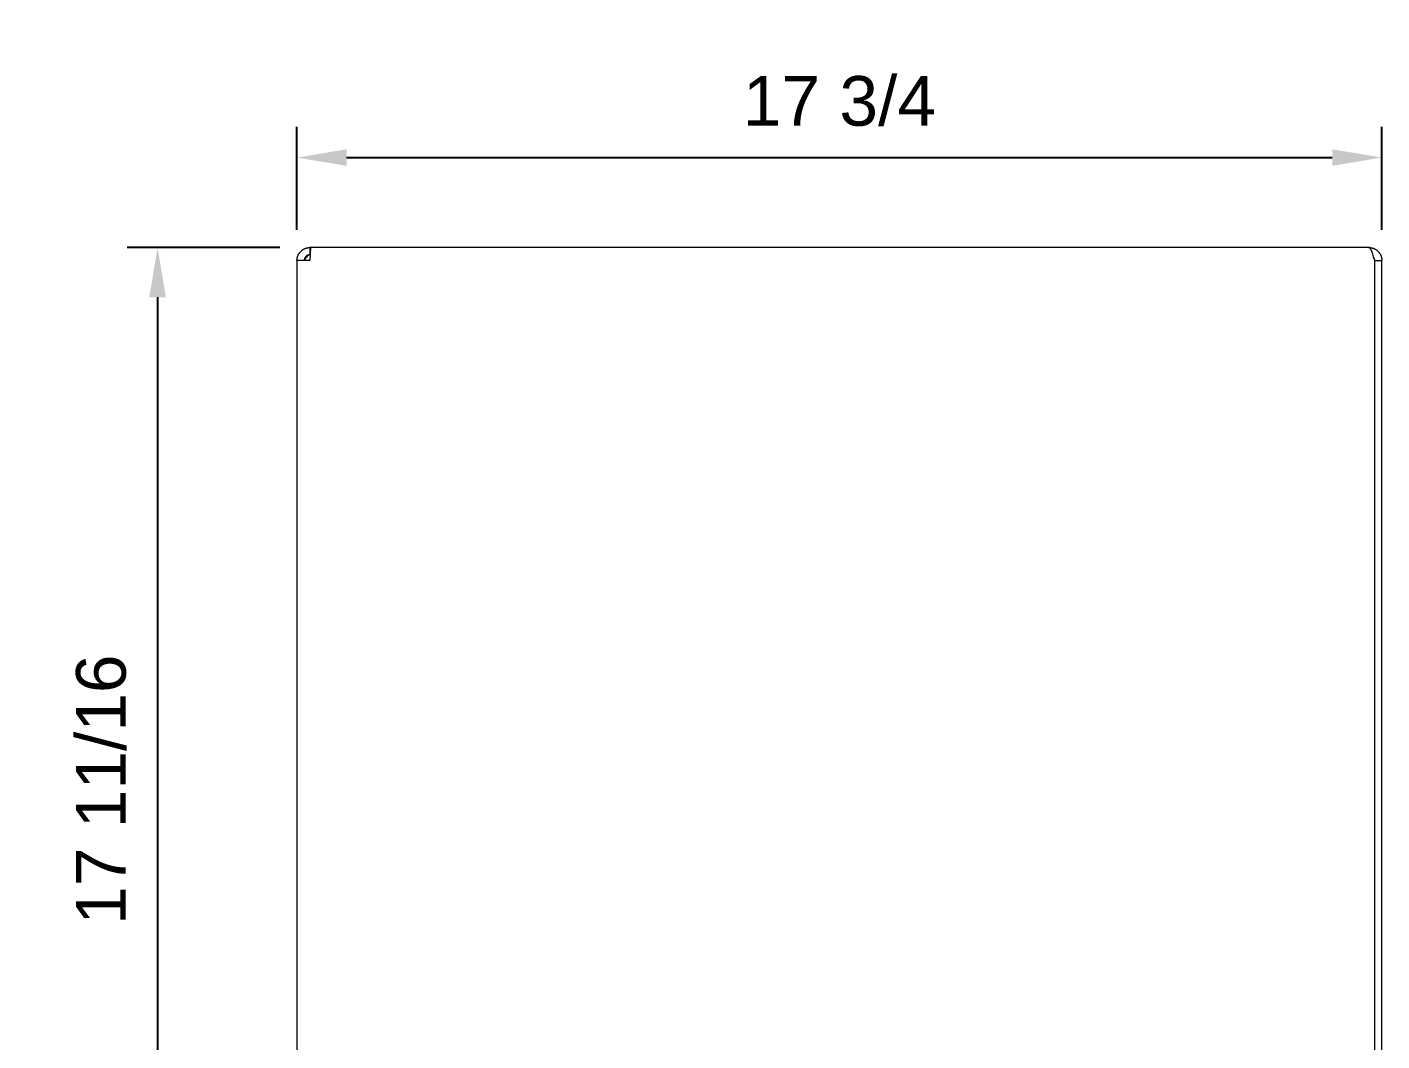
# Model space of a CAD drawing. Header units: inches. Extents: x 1.4 to 100.8, y 1 to 65.9.
# Drawn here: x 1.41 to 23.54, y 49.32 to 65.89 of the extents above; entities that cross this region are included whole.
import ezdxf

# ---------------------------------------------------------------- set-up
doc = ezdxf.new("R2010")
doc.units = ezdxf.units.IN
doc.layers.add('ZANO_R', color=7, linetype='Continuous', lineweight=0)
doc.layers.add('ZANO_W', color=1, linetype='Continuous', lineweight=0)
doc.styles.get("Standard").update_dxf_attribs({"font": 'arial.ttf'})
doc.dimstyles.new('amerykanie', dxfattribs={"dimtxt": 50, "dimasz": 50, "dimexe": 0.5, "dimexo": 0.5, "dimgap": 1, "dimtad": 1, "dimdec": 0, "dimzin": 0, "dimlunit": 5, "dimtxsty": 'Standard', "dimcen": 0.09, "dimclrd": 1, "dimclre": 1, "dimclrt": 1, "dimazin": 0, "dimtfac": 1, "dimtdec": 0, "dimtmove": 0, "dimatfit": 3, "dimfxl": 1, "dimtzin": 0, "dimarcsym": 1})

# ---------------------------------------------------------------- blocks, each defined once
blk = doc.blocks.new('*D354')
at = {"layer": 'ZANO_W', "color": 1, "lineweight": -2}
for p, q in [((5.542, 62.289), (3.045, 62.289)), ((3.545, 61.477), (3.545, 45.385)), ((5.542, 44.572), (3.045, 44.572))]:
    blk.add_line(p, q, dxfattribs=at)
at = {"layer": 'ZANO_W', "color": 1}
for points in [[(3.68, 61.477), (3.409, 61.477), (3.545, 62.289)], [(3.409, 45.385), (3.68, 45.385), (3.545, 44.572)]]:
    blk.add_solid(points, dxfattribs=at)
at = {"layer": 'ZANO_W', "color": 1, "insert": (2.625, 53.431), "char_height": 0.8125, "attachment_point": 5, "rotation": 90}
blk.add_mtext('17 11/16', dxfattribs=at)
blk = doc.blocks.new('*D355')
at = {"layer": 'ZANO_W', "color": 1, "lineweight": -2}
for p, q in [((5.821, 62.576), (5.821, 64.26)), ((23.543, 62.576), (23.543, 64.26)), ((6.633, 63.76), (22.731, 63.76))]:
    blk.add_line(p, q, dxfattribs=at)
at = {"layer": 'ZANO_W', "color": 1}
for points in [[(6.633, 63.895), (6.633, 63.624), (5.821, 63.76)], [(22.731, 63.624), (22.731, 63.895), (23.543, 63.76)]]:
    blk.add_solid(points, dxfattribs=at)
at = {"layer": 'ZANO_W', "color": 1, "insert": (14.682, 64.68), "char_height": 0.8125, "attachment_point": 5}
blk.add_mtext('17 3/4', dxfattribs=at)

msp = doc.modelspace()

# ---------------------------------------------------------------- linework, layer by layer
at = {"layer": 'ZANO_R'}
for p, q in [((5.84828, 62.18058), (5.85195, 62.18685)), ((5.85195, 62.18685), (5.85582, 62.19299)), ((5.85582, 62.19299), (5.85991, 62.19899)), ((5.85991, 62.19899), (5.8642, 62.20485)), ((5.8642, 62.20485), (5.86869, 62.21056)), ((5.86869, 62.21056), (5.87336, 62.21612)), ((5.87336, 62.21612), (5.87823, 62.22151)), ((5.87823, 62.22151), (5.88328, 62.22673)), ((5.88328, 62.22673), (5.8885, 62.23178)), ((5.8885, 62.23178), (5.89389, 62.23664)), ((5.89389, 62.23664), (5.89944, 62.24132)), ((5.89944, 62.24132), (5.90515, 62.24581)), ((5.90515, 62.24581), (5.91101, 62.25009)), ((5.91101, 62.25009), (5.91702, 62.25418)), ((5.91702, 62.25418), (5.92316, 62.25806)), ((5.92316, 62.25806), (5.92942, 62.26173)), ((5.92942, 62.26173), (5.93581, 62.26518)), ((5.93581, 62.26518), (5.94232, 62.26841)), ((5.94232, 62.26841), (5.94893, 62.27141)), ((5.94893, 62.27141), (5.95564, 62.27419)), ((5.95564, 62.27419), (5.96244, 62.27674)), ((5.96244, 62.27674), (5.96932, 62.27905)), ((5.96932, 62.27905), (5.97628, 62.28113)), ((5.97628, 62.28113), (5.9833, 62.28297)), ((5.9833, 62.28297), (5.99039, 62.28457)), ((5.99039, 62.28457), (5.99752, 62.28593)), ((5.99752, 62.28593), (6.0047, 62.28704)), ((6.0047, 62.28704), (6.01191, 62.2879)), ((6.01191, 62.2879), (6.01914, 62.28852)), ((6.01914, 62.28852), (6.02639, 62.2889)), ((6.02639, 62.2889), (6.03365, 62.28902)), ((6.03365, 62.28902), (6.03365, 62.17087)), ((6.04194, 62.28902), (6.03365, 62.28902)), ((6.04201, 62.28902), (6.03365, 62.07635)), ((23.33065, 62.28902), (6.04201, 62.28902)), ((23.33095, 62.28902), (23.33065, 62.28902)), ((23.33125, 62.28901), (23.33095, 62.28902)), ((23.33155, 62.289), (23.33125, 62.28901)), ((23.33139, 62.28902), (23.33823, 62.28888)), ((23.33185, 62.28898), (23.33155, 62.289)), ((23.33244, 62.28893), (23.33185, 62.28898)), ((23.33304, 62.28885), (23.33244, 62.28893)), ((23.33363, 62.28876), (23.33304, 62.28885)), ((23.33422, 62.28865), (23.33363, 62.28876)), ((23.3348, 62.28852), (23.33422, 62.28865)), ((23.33538, 62.28837), (23.3348, 62.28852)), ((23.33573, 62.28827), (23.33538, 62.28837)), ((23.33608, 62.28816), (23.33573, 62.28827)), ((23.33642, 62.28805), (23.33608, 62.28816)), ((23.33676, 62.28793), (23.33642, 62.28805)), ((23.33744, 62.28767), (23.33676, 62.28793)), ((23.33811, 62.28739), (23.33744, 62.28767)), ((23.33877, 62.28709), (23.33811, 62.28739)), ((23.33823, 62.28888), (23.34505, 62.28853)), ((23.33942, 62.28677), (23.33877, 62.28709)), ((23.34006, 62.28642), (23.33942, 62.28677)), ((23.34069, 62.28607), (23.34006, 62.28642)), ((23.34132, 62.28569), (23.34069, 62.28607)), ((23.34193, 62.28529), (23.34132, 62.28569)), ((23.34254, 62.28488), (23.34193, 62.28529)), ((23.34313, 62.28446), (23.34254, 62.28488)), ((23.34372, 62.28403), (23.34313, 62.28446)), ((23.34429, 62.28358), (23.34372, 62.28403)), ((23.34486, 62.28312), (23.34429, 62.28358)), ((23.34542, 62.28265), (23.34486, 62.28312)), ((23.34505, 62.28853), (23.35186, 62.28796)), ((23.34613, 62.28202), (23.34542, 62.28265)), ((23.34682, 62.28138), (23.34613, 62.28202)), ((23.34751, 62.28073), (23.34682, 62.28138)), ((23.34818, 62.28006), (23.34751, 62.28073)), ((23.34948, 62.27869), (23.34818, 62.28006)), ((23.35073, 62.27728), (23.34948, 62.27869)), ((23.35214, 62.2756), (23.35073, 62.27728)), ((23.35186, 62.28796), (23.35865, 62.28717)), ((23.35349, 62.27389), (23.35214, 62.2756)), ((23.35479, 62.27213), (23.35349, 62.27389)), ((23.35606, 62.27035), (23.35479, 62.27213)), ((23.35745, 62.26828), (23.35606, 62.27035)), ((23.35879, 62.26618), (23.35745, 62.26828)), ((23.35865, 62.28717), (23.36542, 62.28616)), ((23.3601, 62.26405), (23.35879, 62.26618)), ((23.36136, 62.26191), (23.3601, 62.26405)), ((23.36424, 62.25673), (23.36136, 62.26191)), ((23.36696, 62.25147), (23.36424, 62.25673)), ((23.36542, 62.28616), (23.37214, 62.28493)), ((23.36954, 62.24613), (23.36696, 62.25147)), ((23.372, 62.24074), (23.36954, 62.24613)), ((23.37482, 62.23424), (23.372, 62.24074)), ((23.37214, 62.28493), (23.37894, 62.28346)), ((23.37753, 62.22769), (23.37482, 62.23424)), ((23.38264, 62.21446), (23.37753, 62.22769)), ((23.37894, 62.28346), (23.38569, 62.28177)), ((23.38873, 62.19743), (23.38264, 62.21446)), ((23.38569, 62.28177), (23.39239, 62.27986)), ((23.39445, 62.18027), (23.38873, 62.19743)), ((23.39239, 62.27986), (23.39901, 62.27773)), ((23.39901, 62.27773), (23.40556, 62.27539)), ((23.40556, 62.27539), (23.41204, 62.27283)), ((23.41204, 62.27283), (23.41842, 62.27006)), ((23.41842, 62.27006), (23.42471, 62.26709)), ((23.42471, 62.26709), (23.4309, 62.26391)), ((23.4309, 62.26391), (23.43699, 62.26053)), ((23.43699, 62.26053), (23.44295, 62.25695)), ((23.44295, 62.25695), (23.4488, 62.25318)), ((23.4488, 62.25318), (23.45453, 62.24922)), ((23.45453, 62.24922), (23.46011, 62.24507)), ((23.46011, 62.24507), (23.46557, 62.24074)), ((23.46557, 62.24074), (23.47087, 62.23624)), ((23.47087, 62.23624), (23.47603, 62.23157)), ((23.47603, 62.23157), (23.48103, 62.22673)), ((23.48103, 62.22673), (23.48468, 62.22299)), ((23.48468, 62.22299), (23.48893, 62.21839)), ((23.48893, 62.21839), (23.49305, 62.21367)), ((23.49305, 62.21367), (23.49702, 62.20882)), ((23.49702, 62.20882), (23.50085, 62.20386)), ((23.50085, 62.20386), (23.50454, 62.19879)), ((23.50455, 62.1988), (23.50749, 62.19451)), ((23.50748, 62.1945), (23.51031, 62.19015)), ((23.51033, 62.19016), (23.5136, 62.18481)), ((5.82099, 62.07635), (5.82111, 62.08361)), ((5.82099, 62.07635), (5.82099, 45.09442)), ((6.03365, 62.07635), (5.82099, 62.07635)), ((5.82111, 62.08361), (5.82148, 62.09086)), ((5.82148, 62.09086), (5.8221, 62.0981)), ((5.8221, 62.0981), (5.82297, 62.10531)), ((5.82297, 62.10531), (5.82408, 62.11249)), ((5.82408, 62.11249), (5.82543, 62.11962)), ((5.82543, 62.11962), (5.82703, 62.1267)), ((5.82703, 62.1267), (5.82887, 62.13373)), ((5.82887, 62.13373), (5.83095, 62.14069)), ((5.83095, 62.14069), (5.83327, 62.14757)), ((5.83327, 62.14757), (5.83581, 62.15437)), ((5.83581, 62.15437), (5.83859, 62.16108)), ((5.83859, 62.16108), (5.8416, 62.16769)), ((5.8416, 62.16769), (5.84483, 62.17419)), ((5.84483, 62.17419), (5.84828, 62.18058)), ((5.93913, 62.07635), (5.95339, 62.12627)), ((5.95627, 62.1029), (5.93913, 62.07635)), ((5.93919, 62.07958), (5.93913, 62.07635)), ((5.93936, 62.0828), (5.93919, 62.07958)), ((5.93963, 62.08602), (5.93936, 62.0828)), ((5.94002, 62.08922), (5.93963, 62.08602)), ((5.94051, 62.09241), (5.94002, 62.08922)), ((5.94111, 62.09558), (5.94051, 62.09241)), ((5.94182, 62.09873), (5.94111, 62.09558)), ((5.94264, 62.10185), (5.94182, 62.09873)), ((5.94356, 62.10494), (5.94264, 62.10185)), ((5.94459, 62.108), (5.94356, 62.10494)), ((5.94572, 62.11103), (5.94459, 62.108)), ((5.94696, 62.11401), (5.94572, 62.11103)), ((5.9483, 62.11695), (5.94696, 62.11401)), ((5.94973, 62.11984), (5.9483, 62.11695)), ((5.95127, 62.12268), (5.94973, 62.11984)), ((5.9529, 62.12546), (5.95127, 62.12268)), ((5.95462, 62.12819), (5.9529, 62.12546)), ((5.95643, 62.13086), (5.95462, 62.12819)), ((5.96238, 62.11196), (5.95627, 62.1029)), ((5.95834, 62.13346), (5.95643, 62.13086)), ((5.96033, 62.136), (5.95834, 62.13346)), ((5.96241, 62.13847), (5.96033, 62.136)), ((5.96867, 62.12091), (5.96238, 62.11196)), ((5.96458, 62.14087), (5.96241, 62.13847)), ((5.96682, 62.14319), (5.96458, 62.14087)), ((5.96914, 62.14543), (5.96682, 62.14319)), ((5.97446, 62.1287), (5.96867, 62.12091)), ((5.97154, 62.14759), (5.96914, 62.14543)), ((5.974, 62.14967), (5.97154, 62.14759)), ((5.97654, 62.15166), (5.974, 62.14967)), ((5.97744, 62.13254), (5.97446, 62.1287)), ((5.97915, 62.15357), (5.97654, 62.15166)), ((5.98049, 62.13631), (5.97744, 62.13254)), ((5.98181, 62.15539), (5.97915, 62.15357)), ((5.98305, 62.13937), (5.98049, 62.13631)), ((5.98454, 62.15711), (5.98181, 62.15539)), ((5.98568, 62.14238), (5.98305, 62.13937)), ((5.98733, 62.15874), (5.98454, 62.15711)), ((5.98836, 62.14534), (5.98568, 62.14238)), ((5.99017, 62.16027), (5.98733, 62.15874)), ((5.99112, 62.14822), (5.98836, 62.14534)), ((5.99306, 62.16171), (5.99017, 62.16027)), ((5.99367, 62.15076), (5.99112, 62.14822)), ((5.996, 62.16305), (5.99306, 62.16171)), ((5.99629, 62.15322), (5.99367, 62.15076)), ((5.99898, 62.16428), (5.996, 62.16305)), ((5.99898, 62.15561), (5.99629, 62.15322)), ((6.002, 62.16541), (5.99898, 62.16428)), ((6.00036, 62.15676), (5.99898, 62.15561)), ((6.00175, 62.15789), (6.00036, 62.15676)), ((6.00416, 62.15974), (6.00175, 62.15789)), ((6.00506, 62.16644), (6.002, 62.16541)), ((6.00539, 62.16064), (6.00416, 62.15974)), ((6.00815, 62.16737), (6.00506, 62.16644)), ((6.00664, 62.1615), (6.00539, 62.16064)), ((6.0079, 62.16235), (6.00664, 62.1615)), ((6.00918, 62.16316), (6.0079, 62.16235)), ((6.01128, 62.16818), (6.00815, 62.16737)), ((6.01048, 62.16395), (6.00918, 62.16316)), ((6.0118, 62.1647), (6.01048, 62.16395)), ((6.01442, 62.16889), (6.01128, 62.16818)), ((6.013, 62.16536), (6.0118, 62.1647)), ((6.01422, 62.16598), (6.013, 62.16536)), ((6.01545, 62.16658), (6.01422, 62.16598)), ((6.01759, 62.1695), (6.01442, 62.16889)), ((6.0167, 62.16714), (6.01545, 62.16658)), ((6.01797, 62.16768), (6.0167, 62.16714)), ((6.02078, 62.16999), (6.01759, 62.1695)), ((6.01924, 62.16817), (6.01797, 62.16768)), ((6.02053, 62.16863), (6.01924, 62.16817)), ((6.02184, 62.16905), (6.02053, 62.16863)), ((6.02399, 62.17037), (6.02078, 62.16999)), ((6.0231, 62.16942), (6.02184, 62.16905)), ((6.02438, 62.16975), (6.0231, 62.16942)), ((6.0272, 62.17065), (6.02399, 62.17037)), ((6.02566, 62.17004), (6.02438, 62.16975)), ((6.02695, 62.17028), (6.02566, 62.17004)), ((6.02825, 62.17049), (6.02695, 62.17028)), ((6.03043, 62.17082), (6.0272, 62.17065)), ((6.02955, 62.17065), (6.02825, 62.17049)), ((6.03086, 62.17077), (6.02955, 62.17065)), ((6.03365, 62.17087), (6.03043, 62.17082)), ((6.03152, 62.17081), (6.03086, 62.17077)), ((6.03218, 62.17084), (6.03152, 62.17081)), ((6.0361, 62.17087), (6.03365, 62.17087)), ((23.40745, 62.13809), (23.39445, 62.18027)), ((23.42517, 62.07635), (23.40745, 62.13809)), ((23.4126, 62.12345), (23.41091, 62.12627)), ((23.41419, 62.12057), (23.4126, 62.12345)), ((23.41568, 62.11764), (23.41419, 62.12057)), ((23.41706, 62.11466), (23.41568, 62.11764)), ((23.41834, 62.11163), (23.41706, 62.11466)), ((23.41951, 62.10856), (23.41834, 62.11163)), ((23.42058, 62.10545), (23.41951, 62.10856)), ((23.42154, 62.10231), (23.42058, 62.10545)), ((23.42238, 62.09913), (23.42154, 62.10231)), ((23.42312, 62.09593), (23.42238, 62.09913)), ((23.42374, 62.0927), (23.42312, 62.09593)), ((23.42426, 62.08946), (23.42374, 62.0927)), ((23.42466, 62.08619), (23.42426, 62.08946)), ((23.42494, 62.08292), (23.42466, 62.08619)), ((23.42511, 62.07964), (23.42494, 62.08292)), ((23.42517, 62.07635), (23.42511, 62.07964)), ((23.42517, 45.09442), (23.42517, 62.07635)), ((23.42517, 62.07635), (23.54332, 62.07635)), ((23.5136, 62.18481), (23.51672, 62.17937)), ((23.51672, 62.17937), (23.51967, 62.17384)), ((23.51967, 62.17384), (23.52246, 62.16823)), ((23.52246, 62.16823), (23.52508, 62.16253)), ((23.52507, 62.16253), (23.52713, 62.15774)), ((23.52713, 62.15774), (23.52907, 62.15289)), ((23.52907, 62.15289), (23.53158, 62.14603)), ((23.53158, 62.14603), (23.53386, 62.13908)), ((23.53386, 62.13908), (23.53589, 62.13207)), ((23.53589, 62.13207), (23.53768, 62.12498)), ((23.53768, 62.12498), (23.53923, 62.11784)), ((23.53926, 62.11785), (23.54056, 62.11065)), ((23.54056, 62.11065), (23.54161, 62.10342)), ((23.54161, 62.10342), (23.54241, 62.09616)), ((23.54241, 62.09616), (23.54296, 62.08887)), ((23.54296, 62.08887), (23.54326, 62.08157)), ((23.54325, 62.08157), (23.54332, 62.07635)), ((23.54332, 45.09442), (23.54332, 62.07635))]:
    msp.add_line(p, q, dxfattribs=at)

# ---------------------------------------------------------------- dimensions: what is measured, and where the dimension line sits
at = {"layer": 'ZANO_W'}
dim = msp.add_linear_dim(base=(23.54332, 63.75974), p1=(5.82099, 62.07635), p2=(23.54332, 62.07635), dimstyle='amerykanie', override={"dimtxt": 0.8125, "dimasz": 0.8125, "dimgap": 0.5, "dimdec": 4, "dimaunit": 1, "dimadec": 1, "dimtdec": 4, "dimtmove": 1, "dimfrac": 2}, dxfattribs=at)
dim.commit()
dim.dimension.update_dxf_attribs({"geometry": '*D355', "text_midpoint": (14.68215, 64.68013)})
dim = msp.add_linear_dim(base=(3.5448, 44.57248), p1=(6.04201, 62.28902), p2=(6.04201, 44.57248), angle=90, dimstyle='amerykanie', override={"dimtxt": 0.8125, "dimasz": 0.8125, "dimgap": 0.5, "dimdec": 4, "dimaunit": 1, "dimadec": 1, "dimtdec": 4, "dimtmove": 1, "dimfrac": 2}, dxfattribs=at)
dim.commit()
dim.dimension.update_dxf_attribs({"geometry": '*D354', "text_midpoint": (2.62469, 53.43075)})

doc.saveas('drawing.dxf')
